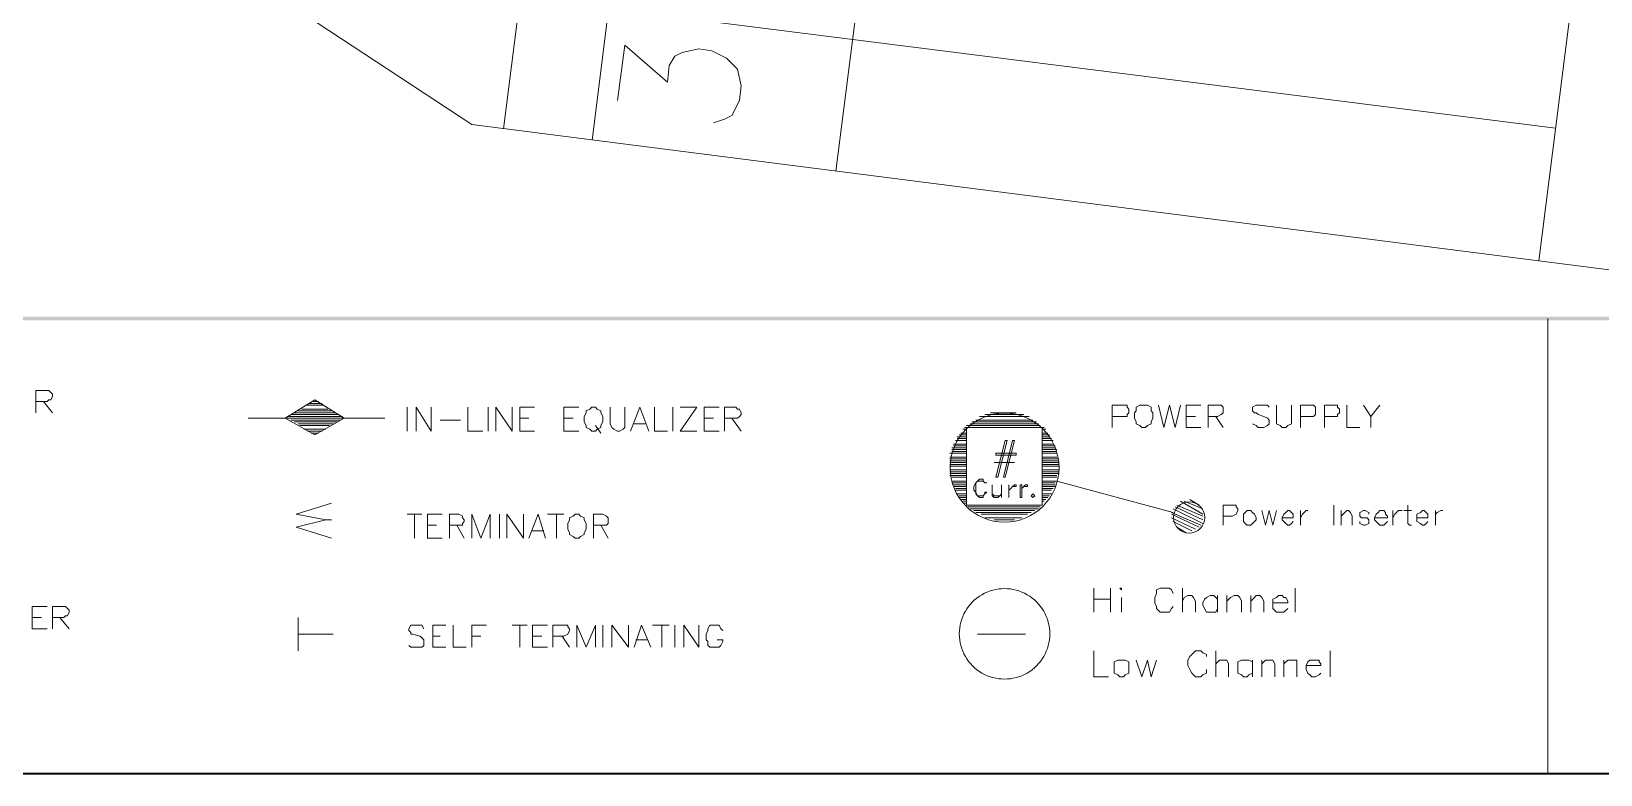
# Model space of a CAD drawing. Header units: millimetres. Extents: x 0.09 to 0.957, y 0.015 to 0.727.
# Drawn here: x 0.3169 to 0.4067, y 0.0151 to 0.0576 of the extents above; entities that cross this region are included whole.
import ezdxf

# ---------------------------------------------------------------- set-up
doc = ezdxf.new("R2010")
doc.units = ezdxf.units.MM
for name, color, linetype in [('PDF_0', 7, 'Continuous'), ('PDF_s48$Actives-PowerSupply', 1, 'Continuous'), ('PDF_s48$STRAND', 7, 'Continuous')]:
    doc.layers.add(name, color=color, linetype=linetype)
doc.layers.add('PDF_s48$LOTS', color=254, linetype='Continuous', true_color=0xdcdcdc)
doc.layers.add('PDF_s48$ROAD', color=8, linetype='Continuous', true_color=0x808080)

msp = doc.modelspace()

# ---------------------------------------------------------------- linework, layer by layer
at = {"layer": 'PDF_0', "lineweight": 0, "const_width": 0.000105595703125}
msp.add_lwpolyline([(0.9565052685546787, 0.7268272021484308), (0.9565052685546787, 0.0151121630859374), (0.0903037158203117, 0.0151121630859374), (0.0903037158203117, 0.7268272021484308)], close=True, dxfattribs=at)
at = {"layer": 'PDF_0', "lineweight": 9}
for points in [[(0.6410381054687441, 0.1588807128906235), (0.5803205761718697, 0.1354384667968738), (0.551704140624995, 0.1643716894531235), (0.53744872070312, 0.226039580078123), (0.4627925585937457, 0.2089330761718731), (0.4511770312499959, 0.1237173437499989), (0.4172808105468712, 0.0948897167968741), (0.4107338769531213, 0.0434646093749996), (0.3420966699218719, 0.0522290527343745), (0.3133746386718721, 0.0711306835937493), (0.1972193652343732, 0.0858084863281242), (0.1776841601562483, 0.0687019824218744), (0.0976426171874991, 0.0795783398437493), (0.105773486328124, 0.1425133789062487), (0.1343899218749988, 0.1732417285156234), (0.1443159179687486, 0.2468419335937477), (0.106195869140624, 0.2518049316406227), (0.1151715039062489, 0.3194917773437471), (0.1246751171874989, 0.3916136425781214)], [(0.4036589648437463, 0.0411415039062496), (0.4036589648437463, 0.0150593652343749)]]:
    msp.add_lwpolyline(points, dxfattribs=at)
at = {"layer": 'PDF_0', "color": 8, "lineweight": 0, "true_color": 0x808080}
for points in [[(0.3171760839843721, 0.0357561230468747), (0.3171760839843721, 0.0370232714843747), (0.3178096582031221, 0.0370232714843747), (0.3179152539062471, 0.0370232714843747), (0.318020849609372, 0.0369176757812497), (0.318126445312497, 0.0368120800781247), (0.318126445312497, 0.0367064843749997), (0.318020849609372, 0.0364952929687497), (0.3179152539062471, 0.0364952929687497), (0.3178096582031221, 0.0363896972656247), (0.3171760839843721, 0.0363896972656247)], [(0.3175984667968721, 0.0363896972656247), (0.318126445312497, 0.0357561230468747)], [(0.332381865234372, 0.0359673144531246), (0.3338602050781219, 0.0359673144531246)], [(0.3325930566406219, 0.0361785058593747), (0.3336490136718719, 0.0361785058593747)], [(0.3328042480468719, 0.0362841015624996), (0.3335434179687469, 0.0362841015624996)], [(0.3330154394531219, 0.0363896972656247), (0.3333322265624969, 0.0363896972656247)], [(0.3384008203124969, 0.0360729101562497), (0.3384008203124969, 0.0347001660156247)], [(0.3389287988281219, 0.0347001660156247), (0.3389287988281219, 0.0360729101562497), (0.3397735644531219, 0.0347001660156247), (0.3397735644531219, 0.0360729101562497)], [(0.3418854785156218, 0.0360729101562497), (0.3418854785156218, 0.0347001660156247), (0.3427302441406219, 0.0347001660156247)], [(0.3430470312499969, 0.0360729101562497), (0.3430470312499969, 0.0347001660156247)], [(0.3434694140624968, 0.0347001660156247), (0.3434694140624968, 0.0360729101562497), (0.3444197753906218, 0.0347001660156247), (0.3444197753906218, 0.0360729101562497)], [(0.3456869238281218, 0.0347001660156247), (0.3448421582031218, 0.0347001660156247), (0.3448421582031218, 0.0360729101562497), (0.3456869238281218, 0.0360729101562497)], [(0.3482212207031218, 0.0347001660156247), (0.3473764550781218, 0.0347001660156247), (0.3473764550781218, 0.0360729101562497), (0.3482212207031218, 0.0360729101562497)], [(0.3500163476562468, 0.0360729101562497), (0.3500163476562468, 0.0351225488281247), (0.3501219433593718, 0.0349113574218747), (0.3502275390624967, 0.0348057617187497), (0.3504387304687468, 0.0347001660156247), (0.3505443261718717, 0.0347001660156247), (0.3507555175781218, 0.0348057617187497), (0.3508611132812467, 0.0349113574218747), (0.3508611132812467, 0.0351225488281247), (0.3508611132812467, 0.0360729101562497)], [(0.3511779003906217, 0.0347001660156247), (0.3517058789062468, 0.0360729101562497), (0.3522338574218717, 0.0347001660156247)], [(0.3525506445312467, 0.0360729101562497), (0.3525506445312467, 0.0347001660156247), (0.3532898144531217, 0.0347001660156247)], [(0.3536066015624967, 0.0360729101562497), (0.3536066015624967, 0.0347001660156247)], [(0.3549793457031217, 0.0347001660156247), (0.3540289843749967, 0.0347001660156247), (0.3549793457031217, 0.0360729101562497), (0.3540289843749967, 0.0360729101562497)], [(0.3562464941406217, 0.0347001660156247), (0.3554017285156217, 0.0347001660156247), (0.3554017285156217, 0.0360729101562497), (0.3562464941406217, 0.0360729101562497)], [(0.3565632812499967, 0.0347001660156247), (0.3565632812499967, 0.0360729101562497), (0.3571968554687467, 0.0360729101562497), (0.3573024511718717, 0.0359673144531246), (0.3574080468749967, 0.0359673144531246), (0.3575136425781217, 0.0357561230468747), (0.3575136425781217, 0.0356505273437496), (0.3574080468749967, 0.0355449316406247), (0.3573024511718717, 0.0354393359374997), (0.3571968554687467, 0.0354393359374997), (0.3565632812499967, 0.0354393359374997)], [(0.3787383789062465, 0.0349113574218747), (0.3787383789062465, 0.0361785058593747), (0.3793719531249965, 0.0361785058593747), (0.3795831445312465, 0.0361785058593747), (0.3795831445312465, 0.0360729101562497), (0.3796887402343715, 0.0359673144531246), (0.3796887402343715, 0.0357561230468747), (0.3795831445312465, 0.0356505273437496), (0.3795831445312465, 0.0355449316406247), (0.3793719531249965, 0.0355449316406247), (0.3787383789062465, 0.0355449316406247)], [(0.3813782714843715, 0.0361785058593747), (0.3816950585937465, 0.0349113574218747), (0.3820118457031215, 0.0361785058593747), (0.3823286328124964, 0.0349113574218747), (0.3826454199218714, 0.0361785058593747)], [(0.3838069726562465, 0.0349113574218747), (0.3829622070312464, 0.0349113574218747), (0.3829622070312464, 0.0361785058593747), (0.3838069726562465, 0.0361785058593747)], [(0.3842293554687465, 0.0349113574218747), (0.3842293554687465, 0.0361785058593747), (0.3847573339843714, 0.0361785058593747), (0.3849685253906214, 0.0361785058593747), (0.3850741210937465, 0.0360729101562497), (0.3850741210937465, 0.0359673144531246), (0.3850741210937465, 0.0358617187499997), (0.3850741210937465, 0.0357561230468747), (0.3849685253906214, 0.0356505273437496), (0.3847573339843714, 0.0355449316406247), (0.3842293554687465, 0.0355449316406247)], [(0.3877140136718714, 0.0360729101562497), (0.3876084179687465, 0.0361785058593747), (0.3873972265624964, 0.0361785058593747), (0.3870804394531214, 0.0361785058593747), (0.3869748437499964, 0.0361785058593747), (0.3867636523437464, 0.0360729101562497), (0.3867636523437464, 0.0358617187499997), (0.3868692480468714, 0.0357561230468747), (0.3869748437499964, 0.0357561230468747), (0.3870804394531214, 0.0356505273437496), (0.3873972265624964, 0.0355449316406247), (0.3876084179687465, 0.0354393359374997), (0.3877140136718714, 0.0353337402343746), (0.3877140136718714, 0.0351225488281247), (0.3876084179687465, 0.0350169531249997), (0.3873972265624964, 0.0349113574218747), (0.3870804394531214, 0.0349113574218747), (0.3869748437499964, 0.0350169531249997), (0.3867636523437464, 0.0351225488281247)], [(0.3881363964843714, 0.0361785058593747), (0.3881363964843714, 0.0353337402343746), (0.3881363964843714, 0.0351225488281247), (0.3883475878906214, 0.0350169531249997), (0.3884531835937464, 0.0349113574218747), (0.3886643749999964, 0.0349113574218747), (0.3887699707031214, 0.0350169531249997), (0.3889811621093714, 0.0351225488281247), (0.3889811621093714, 0.0353337402343746), (0.3889811621093714, 0.0361785058593747)], [(0.3895091406249964, 0.0349113574218747), (0.3895091406249964, 0.0361785058593747), (0.3900371191406214, 0.0361785058593747), (0.3902483105468714, 0.0361785058593747), (0.3903539062499964, 0.0360729101562497), (0.3903539062499964, 0.0359673144531246), (0.3903539062499964, 0.0357561230468747), (0.3903539062499964, 0.0356505273437496), (0.3902483105468714, 0.0355449316406247), (0.3900371191406214, 0.0355449316406247), (0.3895091406249964, 0.0355449316406247)], [(0.3908818847656214, 0.0349113574218747), (0.3908818847656214, 0.0361785058593747), (0.3914098632812464, 0.0361785058593747), (0.3916210546874964, 0.0361785058593747), (0.3916210546874964, 0.0360729101562497), (0.3917266503906214, 0.0359673144531246), (0.3917266503906214, 0.0357561230468747), (0.3916210546874964, 0.0356505273437496), (0.3916210546874964, 0.0355449316406247), (0.3914098632812464, 0.0355449316406247), (0.3908818847656214, 0.0355449316406247)], [(0.3921490332031214, 0.0361785058593747), (0.3921490332031214, 0.0349113574218747), (0.3928882031249964, 0.0349113574218747)], [(0.3930993945312464, 0.0361785058593747), (0.3935217773437464, 0.0355449316406247), (0.3935217773437464, 0.0349113574218747)], [(0.3940497558593714, 0.0361785058593747), (0.3935217773437464, 0.0355449316406247)], [(0.329319589843747, 0.0354393359374997), (0.3371336718749969, 0.0354393359374997)], [(0.3315370996093719, 0.0355449316406247), (0.3347049707031219, 0.0355449316406247)], [(0.3315370996093719, 0.0354393359374997), (0.3347049707031219, 0.0354393359374997)], [(0.3317482910156219, 0.0356505273437496), (0.3344937792968719, 0.0356505273437496)], [(0.3317482910156219, 0.0353337402343746), (0.3345993749999969, 0.0353337402343746)], [(0.3319594824218719, 0.0357561230468747), (0.3342825878906219, 0.0357561230468747)], [(0.3319594824218719, 0.0352281445312497), (0.334388183593747, 0.0352281445312497)], [(0.3321706738281219, 0.0358617187499997), (0.334071396484372, 0.0358617187499997)], [(0.3321706738281219, 0.0351225488281247), (0.3341769921874969, 0.0351225488281247)], [(0.3322762695312469, 0.0350169531249997), (0.3339658007812469, 0.0350169531249997)], [(0.3403015429687469, 0.0353337402343746), (0.3414630957031218, 0.0353337402343746)], [(0.3448421582031218, 0.0354393359374997), (0.3453701367187469, 0.0354393359374997)], [(0.3473764550781218, 0.0354393359374997), (0.3479044335937468, 0.0354393359374997)], [(0.3491715820312468, 0.0350169531249997), (0.3494883691406217, 0.0345945703124997)], [(0.3513890917968718, 0.0351225488281247), (0.3520226660156218, 0.0351225488281247)], [(0.3554017285156217, 0.0354393359374997), (0.3559297070312467, 0.0354393359374997)], [(0.3569856640624967, 0.0354393359374997), (0.3575136425781217, 0.0347001660156247)], [(0.3703963183593716, 0.0350169531249997), (0.3746201464843715, 0.0350169531249997)], [(0.3706075097656216, 0.0351225488281247), (0.3745145507812466, 0.0351225488281247)], [(0.3707131054687466, 0.0352281445312497), (0.3744089550781215, 0.0352281445312497)], [(0.3709242968749966, 0.0353337402343746), (0.3741977636718716, 0.0353337402343746)], [(0.3711354882812466, 0.0355449316406247), (0.3739865722656215, 0.0355449316406247)], [(0.3714522753906216, 0.0356505273437496), (0.3736697851562465, 0.0356505273437496)], [(0.3717690624999966, 0.0357561230468747), (0.3732474023437465, 0.0357561230468747)], [(0.3829622070312464, 0.0355449316406247), (0.3834901855468715, 0.0355449316406247)], [(0.3846517382812464, 0.0355449316406247), (0.3850741210937465, 0.0349113574218747)], [(0.3324874609374969, 0.0348057617187497), (0.3337546093749969, 0.0348057617187497)], [(0.332698652343747, 0.0347001660156247), (0.3335434179687469, 0.0347001660156247)], [(0.3329098437499969, 0.0345945703124997), (0.3333322265624969, 0.0345945703124997)], [(0.3697627441406216, 0.0341721874999997), (0.3703963183593716, 0.0341721874999997)], [(0.3698683398437466, 0.0343833789062497), (0.3703963183593716, 0.0343833789062497)], [(0.3698683398437466, 0.0342777832031247), (0.3703963183593716, 0.0342777832031247)], [(0.3699739355468716, 0.0344889746093747), (0.3703963183593716, 0.0344889746093747)], [(0.3700795312499966, 0.0345945703124997), (0.3703963183593716, 0.0345945703124997)], [(0.3701851269531216, 0.0348057617187497), (0.3703963183593716, 0.0348057617187497)], [(0.3702907226562466, 0.0349113574218747), (0.3703963183593716, 0.0349113574218747)], [(0.3747257421874965, 0.0349113574218747), (0.3748313378906216, 0.0349113574218747)], [(0.3747257421874965, 0.0348057617187497), (0.3749369335937465, 0.0348057617187497)], [(0.3747257421874965, 0.0345945703124997), (0.3750425292968715, 0.0345945703124997)], [(0.3747257421874965, 0.0344889746093747), (0.3751481249999966, 0.0344889746093747)], [(0.3747257421874965, 0.0343833789062497), (0.3751481249999966, 0.0343833789062497)], [(0.3747257421874965, 0.0342777832031247), (0.3752537207031215, 0.0342777832031247)], [(0.3747257421874965, 0.0341721874999997), (0.3753593164062465, 0.0341721874999997)], [(0.3694459570312466, 0.0334330175781247), (0.3703963183593716, 0.0334330175781247)], [(0.3694459570312466, 0.0332218261718748), (0.3703963183593716, 0.0332218261718748)], [(0.3695515527343716, 0.0337498046874997), (0.3703963183593716, 0.0337498046874997)], [(0.3695515527343716, 0.0336442089843747), (0.3703963183593716, 0.0336442089843747)], [(0.3695515527343716, 0.0335386132812498), (0.3703963183593716, 0.0335386132812498)], [(0.3696571484374966, 0.0339609960937497), (0.3703963183593716, 0.0339609960937497)], [(0.3696571484374966, 0.0338554003906247), (0.3703963183593716, 0.0338554003906247)], [(0.3747257421874965, 0.0339609960937497), (0.3753593164062465, 0.0339609960937497)], [(0.3747257421874965, 0.0338554003906247), (0.3754649121093716, 0.0338554003906247)], [(0.3747257421874965, 0.0337498046874997), (0.3754649121093716, 0.0337498046874997)], [(0.3747257421874965, 0.0336442089843747), (0.3755705078124966, 0.0336442089843747)], [(0.3747257421874965, 0.0335386132812498), (0.3755705078124966, 0.0335386132812498)], [(0.3747257421874965, 0.0334330175781247), (0.3755705078124966, 0.0334330175781247)], [(0.3747257421874965, 0.0332218261718748), (0.3755705078124966, 0.0332218261718748)], [(0.3694459570312466, 0.0331162304687497), (0.3703963183593716, 0.0331162304687497)], [(0.3694459570312466, 0.0330106347656247), (0.3703963183593716, 0.0330106347656247)], [(0.3694459570312466, 0.0329050390624998), (0.3703963183593716, 0.0329050390624998)], [(0.3694459570312466, 0.0327994433593747), (0.3703963183593716, 0.0327994433593747)], [(0.3694459570312466, 0.0326938476562497), (0.3703963183593716, 0.0326938476562497)], [(0.3694459570312466, 0.0324826562499997), (0.3703963183593716, 0.0324826562499997)], [(0.3694459570312466, 0.0323770605468747), (0.3703963183593716, 0.0323770605468747)], [(0.3719802539062465, 0.0329050390624998), (0.3731418066406216, 0.0329050390624998), (0.3719802539062465, 0.0329050390624998)], [(0.3747257421874965, 0.0331162304687497), (0.3756761035156215, 0.0331162304687497)], [(0.3747257421874965, 0.0330106347656247), (0.3756761035156215, 0.0330106347656247)], [(0.3747257421874965, 0.0329050390624998), (0.3756761035156215, 0.0329050390624998)], [(0.3747257421874965, 0.0327994433593747), (0.3756761035156215, 0.0327994433593747)], [(0.3747257421874965, 0.0326938476562497), (0.3756761035156215, 0.0326938476562497)], [(0.3747257421874965, 0.0324826562499997), (0.3756761035156215, 0.0324826562499997)], [(0.3747257421874965, 0.0323770605468747), (0.3756761035156215, 0.0323770605468747)], [(0.3694459570312466, 0.0322714648437497), (0.3703963183593716, 0.0322714648437497)], [(0.3694459570312466, 0.0321658691406247), (0.3703963183593716, 0.0321658691406247)], [(0.3695515527343716, 0.0320602734374997), (0.3703963183593716, 0.0320602734374997)], [(0.3695515527343716, 0.0318490820312497), (0.3703963183593716, 0.0318490820312497)], [(0.3695515527343716, 0.0317434863281247), (0.3703963183593716, 0.0317434863281247)], [(0.3696571484374966, 0.0316378906249997), (0.3703963183593716, 0.0316378906249997)], [(0.3696571484374966, 0.0315322949218747), (0.3703963183593716, 0.0315322949218747)], [(0.3697627441406216, 0.0314266992187498), (0.3703963183593716, 0.0314266992187498)], [(0.3747257421874965, 0.0322714648437497), (0.3756761035156215, 0.0322714648437497)], [(0.3747257421874965, 0.0321658691406247), (0.3755705078124966, 0.0321658691406247)], [(0.3747257421874965, 0.0320602734374997), (0.3755705078124966, 0.0320602734374997)], [(0.3747257421874965, 0.0318490820312497), (0.3755705078124966, 0.0318490820312497), (0.3822230371093715, 0.0300539550781247)], [(0.3747257421874965, 0.0317434863281247), (0.3754649121093716, 0.0317434863281247)], [(0.3747257421874965, 0.0316378906249997), (0.3754649121093716, 0.0316378906249997)], [(0.3747257421874965, 0.0315322949218747), (0.3754649121093716, 0.0315322949218747)], [(0.3747257421874965, 0.0314266992187498), (0.3753593164062465, 0.0314266992187498)], [(0.3337546093749969, 0.0296315722656248), (0.332065078124997, 0.0299483593749997), (0.334071396484372, 0.0305819335937497)], [(0.3697627441406216, 0.0313211035156247), (0.3703963183593716, 0.0313211035156247)], [(0.3698683398437466, 0.0311099121093748), (0.3703963183593716, 0.0311099121093748)], [(0.3699739355468716, 0.0310043164062497), (0.3703963183593716, 0.0310043164062497)], [(0.3699739355468716, 0.0308987207031247), (0.3703963183593716, 0.0308987207031247)], [(0.3700795312499966, 0.0307931249999998), (0.3703963183593716, 0.0307931249999998)], [(0.3701851269531216, 0.0306875292968747), (0.3703963183593716, 0.0306875292968747)], [(0.3702907226562466, 0.0305819335937497), (0.3703963183593716, 0.0305819335937497)], [(0.3741977636718716, 0.0310043164062497), (0.3741977636718716, 0.0310043164062497)], [(0.3747257421874965, 0.0313211035156247), (0.3752537207031215, 0.0313211035156247)], [(0.3747257421874965, 0.0311099121093748), (0.3752537207031215, 0.0311099121093748)], [(0.3747257421874965, 0.0310043164062497), (0.3751481249999966, 0.0310043164062497)], [(0.3747257421874965, 0.0308987207031247), (0.3750425292968715, 0.0308987207031247)], [(0.3747257421874965, 0.0307931249999998), (0.3749369335937465, 0.0307931249999998)], [(0.3747257421874965, 0.0306875292968747), (0.3748313378906216, 0.0306875292968747)], [(0.3747257421874965, 0.0305819335937497), (0.3747257421874965, 0.0305819335937497)], [(0.3839125683593715, 0.0299483593749997), (0.3826454199218714, 0.0306875292968747)], [(0.3839125683593715, 0.0302651464843747), (0.3828566113281215, 0.0306875292968747)], [(0.3837013769531214, 0.0304763378906248), (0.3831733984374965, 0.0307931249999998)], [(0.334071396484372, 0.0285756152343747), (0.332065078124997, 0.0292091894531248), (0.3337546093749969, 0.0296315722656248), (0.334071396484372, 0.0296315722656248)], [(0.3384008203124969, 0.0299483593749997), (0.3392455859374968, 0.0299483593749997)], [(0.3388232031249969, 0.0299483593749997), (0.3388232031249969, 0.0285756152343747)], [(0.3404071386718719, 0.0285756152343747), (0.3395623730468719, 0.0285756152343747), (0.3395623730468719, 0.0299483593749997), (0.3404071386718719, 0.0299483593749997)], [(0.3408295214843719, 0.0285756152343747), (0.3408295214843719, 0.0299483593749997), (0.3413574999999969, 0.0299483593749997), (0.3415686914062468, 0.0298427636718748), (0.3415686914062468, 0.0297371679687497), (0.3416742871093719, 0.0296315722656248), (0.3416742871093719, 0.0295259765624998), (0.3415686914062468, 0.0294203808593747), (0.3415686914062468, 0.0293147851562498), (0.3413574999999969, 0.0293147851562498), (0.3408295214843719, 0.0293147851562498)], [(0.3420966699218719, 0.0285756152343747), (0.3420966699218719, 0.0299483593749997), (0.3426246484374968, 0.0285756152343747), (0.3431526269531218, 0.0299483593749997), (0.3431526269531218, 0.0285756152343747)], [(0.3436806054687469, 0.0299483593749997), (0.3436806054687469, 0.0285756152343747)], [(0.3441029882812469, 0.0285756152343747), (0.3441029882812469, 0.0299483593749997), (0.3450533496093718, 0.0285756152343747), (0.3450533496093718, 0.0299483593749997)], [(0.3453701367187469, 0.0285756152343747), (0.3458981152343718, 0.0299483593749997), (0.3463204980468718, 0.0285756152343747)], [(0.3464260937499968, 0.0299483593749997), (0.3473764550781218, 0.0299483593749997)], [(0.3469540722656218, 0.0299483593749997), (0.3469540722656218, 0.0285756152343747)], [(0.3490659863281218, 0.0285756152343747), (0.3490659863281218, 0.0299483593749997), (0.3495939648437468, 0.0299483593749997), (0.3498051562499968, 0.0298427636718748), (0.3499107519531218, 0.0297371679687497), (0.3499107519531218, 0.0296315722656248), (0.3499107519531218, 0.0295259765624998), (0.3499107519531218, 0.0294203808593747), (0.3498051562499968, 0.0293147851562498), (0.3495939648437468, 0.0293147851562498), (0.3490659863281218, 0.0293147851562498)], [(0.3705019140624966, 0.0303707421874997), (0.3746201464843715, 0.0303707421874997)], [(0.3706075097656216, 0.0302651464843747), (0.3745145507812466, 0.0302651464843747)], [(0.3708187011718716, 0.0301595507812498), (0.3743033593749965, 0.0301595507812498)], [(0.3709242968749966, 0.0300539550781247), (0.3740921679687466, 0.0300539550781247)], [(0.3712410839843716, 0.0299483593749997), (0.3738809765624966, 0.0299483593749997)], [(0.3714522753906216, 0.0297371679687497), (0.3735641894531216, 0.0297371679687497)], [(0.3719802539062465, 0.0296315722656248), (0.3731418066406216, 0.0296315722656248)], [(0.3838069726562465, 0.0293147851562498), (0.3821174414062465, 0.0300539550781247)], [(0.3837013769531214, 0.0292091894531248), (0.3821174414062465, 0.0299483593749997)], [(0.3834901855468715, 0.0291035937499997), (0.3821174414062465, 0.0297371679687497)], [(0.3839125683593715, 0.0294203808593747), (0.3822230371093715, 0.0302651464843747)], [(0.3839125683593715, 0.0296315722656248), (0.3823286328124964, 0.0303707421874997)], [(0.3839125683593715, 0.0298427636718748), (0.3824342285156215, 0.0304763378906248)], [(0.3850741210937465, 0.0293147851562498), (0.3850741210937465, 0.0304763378906248), (0.3856020996093715, 0.0304763378906248), (0.3858132910156215, 0.0304763378906248), (0.3858132910156215, 0.0303707421874997), (0.3859188867187464, 0.0302651464843747), (0.3859188867187464, 0.0301595507812498), (0.3858132910156215, 0.0299483593749997), (0.3856020996093715, 0.0298427636718748), (0.3850741210937465, 0.0298427636718748)], [(0.3872916308593715, 0.0301595507812498), (0.3875028222656214, 0.0293147851562498), (0.3877140136718714, 0.0301595507812498), (0.3879252050781214, 0.0293147851562498), (0.3881363964843714, 0.0301595507812498)], [(0.3884531835937464, 0.0297371679687497), (0.3890867578124964, 0.0297371679687497), (0.3890867578124964, 0.0298427636718748), (0.3890867578124964, 0.0299483593749997), (0.3889811621093714, 0.0300539550781247), (0.3888755664062464, 0.0301595507812498), (0.3887699707031214, 0.0301595507812498), (0.3886643749999964, 0.0300539550781247), (0.3885587792968714, 0.0299483593749997), (0.3884531835937464, 0.0297371679687497), (0.3884531835937464, 0.0296315722656248), (0.3885587792968714, 0.0295259765624998), (0.3886643749999964, 0.0294203808593747), (0.3887699707031214, 0.0293147851562498), (0.3888755664062464, 0.0293147851562498), (0.3889811621093714, 0.0294203808593747), (0.3890867578124964, 0.0295259765624998)], [(0.3895091406249964, 0.0301595507812498), (0.3895091406249964, 0.0293147851562498)], [(0.3895091406249964, 0.0297371679687497), (0.3896147363281214, 0.0299483593749997), (0.3897203320312464, 0.0300539550781247), (0.3898259277343714, 0.0301595507812498), (0.3899315234374964, 0.0301595507812498)], [(0.3914098632812464, 0.0304763378906248), (0.3914098632812464, 0.0293147851562498)], [(0.3918322460937464, 0.0301595507812498), (0.3918322460937464, 0.0293147851562498)], [(0.3918322460937464, 0.0298427636718748), (0.3920434374999964, 0.0300539550781247), (0.3921490332031214, 0.0301595507812498), (0.3922546289062464, 0.0301595507812498), (0.3923602246093714, 0.0300539550781247), (0.3924658203124964, 0.0298427636718748), (0.3924658203124964, 0.0293147851562498)], [(0.3934161816406214, 0.0299483593749997), (0.3934161816406214, 0.0300539550781247), (0.3932049902343714, 0.0301595507812498), (0.3930993945312464, 0.0301595507812498), (0.3928882031249964, 0.0300539550781247), (0.3928882031249964, 0.0299483593749997), (0.3928882031249964, 0.0298427636718748), (0.3929937988281214, 0.0297371679687497), (0.3933105859374964, 0.0297371679687497), (0.3934161816406214, 0.0296315722656248), (0.3934161816406214, 0.0295259765624998), (0.3934161816406214, 0.0294203808593747), (0.3932049902343714, 0.0293147851562498), (0.3930993945312464, 0.0293147851562498), (0.3928882031249964, 0.0294203808593747), (0.3928882031249964, 0.0295259765624998)], [(0.3937329687499964, 0.0297371679687497), (0.3944721386718713, 0.0297371679687497), (0.3944721386718713, 0.0298427636718748), (0.3943665429687463, 0.0299483593749997), (0.3943665429687463, 0.0300539550781247), (0.3942609472656214, 0.0301595507812498), (0.3940497558593714, 0.0301595507812498), (0.3939441601562464, 0.0300539550781247), (0.3938385644531214, 0.0299483593749997), (0.3937329687499964, 0.0297371679687497), (0.3937329687499964, 0.0296315722656248), (0.3938385644531214, 0.0295259765624998), (0.3939441601562464, 0.0294203808593747), (0.3940497558593714, 0.0293147851562498), (0.3942609472656214, 0.0293147851562498), (0.3943665429687463, 0.0294203808593747), (0.3944721386718713, 0.0295259765624998)], [(0.3947889257812464, 0.0301595507812498), (0.3947889257812464, 0.0293147851562498)], [(0.3947889257812464, 0.0297371679687497), (0.3948945214843714, 0.0299483593749997), (0.3950001171874964, 0.0300539550781247), (0.3951057128906213, 0.0301595507812498), (0.3953169042968714, 0.0301595507812498)], [(0.3954224999999964, 0.0301595507812498), (0.3958448828124963, 0.0301595507812498)], [(0.3956336914062464, 0.0304763378906248), (0.3956336914062464, 0.0295259765624998), (0.3956336914062464, 0.0294203808593747), (0.3957392871093713, 0.0293147851562498), (0.3958448828124963, 0.0293147851562498)], [(0.3961616699218713, 0.0297371679687497), (0.3967952441406213, 0.0297371679687497), (0.3967952441406213, 0.0298427636718748), (0.3967952441406213, 0.0299483593749997), (0.3966896484374963, 0.0300539550781247), (0.3965840527343713, 0.0301595507812498), (0.3964784570312463, 0.0301595507812498), (0.3963728613281213, 0.0300539550781247), (0.3961616699218713, 0.0299483593749997), (0.3961616699218713, 0.0297371679687497), (0.3961616699218713, 0.0296315722656248), (0.3961616699218713, 0.0295259765624998), (0.3963728613281213, 0.0294203808593747), (0.3964784570312463, 0.0293147851562498), (0.3965840527343713, 0.0293147851562498), (0.3966896484374963, 0.0294203808593747), (0.3967952441406213, 0.0295259765624998)], [(0.3972176269531214, 0.0301595507812498), (0.3972176269531214, 0.0293147851562498)], [(0.3972176269531214, 0.0297371679687497), (0.3972176269531214, 0.0299483593749997), (0.3973232226562464, 0.0300539550781247), (0.3975344140624963, 0.0301595507812498), (0.3976400097656214, 0.0301595507812498)], [(0.3395623730468719, 0.0293147851562498), (0.3400903515624969, 0.0293147851562498)], [(0.3412519042968718, 0.0293147851562498), (0.3416742871093719, 0.0285756152343747)], [(0.3455813281249968, 0.0289979980468748), (0.3462149023437468, 0.0289979980468748)], [(0.3494883691406217, 0.0293147851562498), (0.3499107519531218, 0.0285756152343747)], [(0.3832789941406215, 0.0289979980468748), (0.3822230371093715, 0.0295259765624998)], [(0.3829622070312464, 0.0288924023437497), (0.3824342285156215, 0.0292091894531248)], [(0.3776824218749965, 0.0257245312499998), (0.3776824218749965, 0.0243517871093748)], [(0.3786327832031215, 0.0257245312499998), (0.3786327832031215, 0.0243517871093748)], [(0.3792663574218715, 0.0251965527343748), (0.3792663574218715, 0.0243517871093748)], [(0.3822230371093715, 0.0254077441406248), (0.3821174414062465, 0.0256189355468748), (0.3820118457031215, 0.0257245312499998), (0.3819062499999965, 0.0257245312499998), (0.3815894628906215, 0.0257245312499998), (0.3814838671874965, 0.0257245312499998), (0.3812726757812465, 0.0256189355468748), (0.3812726757812465, 0.0254077441406248), (0.3811670800781215, 0.0251965527343748), (0.3811670800781215, 0.0248797656249997), (0.3812726757812465, 0.0246685742187498), (0.3812726757812465, 0.0245629785156247), (0.3814838671874965, 0.0243517871093748), (0.3815894628906215, 0.0243517871093748), (0.3819062499999965, 0.0243517871093748), (0.3820118457031215, 0.0243517871093748), (0.3821174414062465, 0.0245629785156247), (0.3822230371093715, 0.0246685742187498)], [(0.3827510156249965, 0.0257245312499998), (0.3827510156249965, 0.0243517871093748)], [(0.3827510156249965, 0.0249853613281248), (0.3828566113281215, 0.0251965527343748), (0.3830678027343715, 0.0253021484374998), (0.3832789941406215, 0.0253021484374998), (0.3833845898437465, 0.0251965527343748), (0.3834901855468715, 0.0249853613281248), (0.3834901855468715, 0.0243517871093748)], [(0.3847573339843714, 0.0250909570312498), (0.3846517382812464, 0.0251965527343748), (0.3845461425781215, 0.0253021484374998), (0.3843349511718714, 0.0253021484374998), (0.3841237597656215, 0.0251965527343748), (0.3840181640624964, 0.0250909570312498), (0.3839125683593715, 0.0248797656249997), (0.3839125683593715, 0.0247741699218748), (0.3840181640624964, 0.0245629785156247), (0.3841237597656215, 0.0243517871093748), (0.3843349511718714, 0.0243517871093748), (0.3845461425781215, 0.0243517871093748), (0.3846517382812464, 0.0243517871093748), (0.3847573339843714, 0.0245629785156247)], [(0.3847573339843714, 0.0253021484374998), (0.3847573339843714, 0.0243517871093748)], [(0.3852853124999965, 0.0253021484374998), (0.3852853124999965, 0.0243517871093748)], [(0.3852853124999965, 0.0249853613281248), (0.3854965039062464, 0.0251965527343748), (0.3857076953124964, 0.0253021484374998), (0.3859188867187464, 0.0253021484374998), (0.3860244824218714, 0.0251965527343748), (0.3861300781249964, 0.0249853613281248), (0.3861300781249964, 0.0243517871093748)], [(0.3866580566406214, 0.0253021484374998), (0.3866580566406214, 0.0243517871093748)], [(0.3866580566406214, 0.0249853613281248), (0.3868692480468714, 0.0251965527343748), (0.3869748437499964, 0.0253021484374998), (0.3871860351562464, 0.0253021484374998), (0.3872916308593715, 0.0251965527343748), (0.3873972265624964, 0.0249853613281248), (0.3873972265624964, 0.0243517871093748)], [(0.3879252050781214, 0.0248797656249997), (0.3887699707031214, 0.0248797656249997), (0.3887699707031214, 0.0249853613281248), (0.3886643749999964, 0.0251965527343748), (0.3885587792968714, 0.0251965527343748), (0.3884531835937464, 0.0253021484374998), (0.3882419921874964, 0.0253021484374998), (0.3881363964843714, 0.0251965527343748), (0.3879252050781214, 0.0250909570312498), (0.3879252050781214, 0.0248797656249997), (0.3879252050781214, 0.0247741699218748), (0.3879252050781214, 0.0245629785156247), (0.3881363964843714, 0.0243517871093748), (0.3882419921874964, 0.0243517871093748), (0.3884531835937464, 0.0243517871093748), (0.3885587792968714, 0.0243517871093748), (0.3887699707031214, 0.0245629785156247)], [(0.3891923535156214, 0.0257245312499998), (0.3891923535156214, 0.0243517871093748)], [(0.3178096582031221, 0.0234014257812498), (0.3169648925781221, 0.0234014257812498), (0.3169648925781221, 0.0246685742187498), (0.3178096582031221, 0.0246685742187498)], [(0.318126445312497, 0.0234014257812498), (0.318126445312497, 0.0246685742187498), (0.318760019531247, 0.0246685742187498), (0.3188656152343721, 0.0246685742187498), (0.3189712109374971, 0.0245629785156247), (0.319076806640622, 0.0244573828124998), (0.319076806640622, 0.0243517871093748), (0.3189712109374971, 0.0241405957031248), (0.3188656152343721, 0.0241405957031248), (0.318760019531247, 0.0240349999999998), (0.318126445312497, 0.0240349999999998)], [(0.3776824218749965, 0.0250909570312498), (0.3786327832031215, 0.0250909570312498)], [(0.3169648925781221, 0.0240349999999998), (0.3174928710937471, 0.0240349999999998)], [(0.3185488281249971, 0.0240349999999998), (0.319076806640622, 0.0234014257812498)], [(0.3321706738281219, 0.0240349999999998), (0.3321706738281219, 0.0221342773437499)], [(0.3393511816406219, 0.0234014257812498), (0.3392455859374968, 0.0236126171874998), (0.3390343945312469, 0.0236126171874998), (0.3388232031249969, 0.0236126171874998), (0.3386120117187469, 0.0236126171874998), (0.3385064160156219, 0.0234014257812498), (0.3385064160156219, 0.0232958300781248), (0.3386120117187469, 0.0231902343749998), (0.3386120117187469, 0.0230846386718748), (0.3387176074218719, 0.0230846386718748), (0.3391399902343719, 0.0229790429687498), (0.3392455859374968, 0.0228734472656248), (0.3393511816406219, 0.0227678515624998), (0.3393511816406219, 0.0226622558593748), (0.3393511816406219, 0.0224510644531248), (0.3392455859374968, 0.0223454687499998), (0.3390343945312469, 0.0223454687499998), (0.3388232031249969, 0.0223454687499998), (0.3386120117187469, 0.0223454687499998), (0.3385064160156219, 0.0224510644531248)], [(0.3406183300781219, 0.0223454687499998), (0.3398791601562468, 0.0223454687499998), (0.3398791601562468, 0.0236126171874998), (0.3406183300781219, 0.0236126171874998)], [(0.3410407128906219, 0.0236126171874998), (0.3410407128906219, 0.0223454687499998), (0.3417798828124968, 0.0223454687499998)], [(0.3420966699218719, 0.0223454687499998), (0.3420966699218719, 0.0236126171874998), (0.3429414355468718, 0.0236126171874998)], [(0.3444197753906218, 0.0236126171874998), (0.3452645410156218, 0.0236126171874998)], [(0.3448421582031218, 0.0236126171874998), (0.3448421582031218, 0.0223454687499998)], [(0.3464260937499968, 0.0223454687499998), (0.3455813281249968, 0.0223454687499998), (0.3455813281249968, 0.0236126171874998), (0.3464260937499968, 0.0236126171874998)], [(0.3467428808593718, 0.0223454687499998), (0.3467428808593718, 0.0236126171874998), (0.3473764550781218, 0.0236126171874998), (0.3475876464843718, 0.0236126171874998), (0.3475876464843718, 0.0235070214843748), (0.3476932421874968, 0.0234014257812498), (0.3476932421874968, 0.0232958300781248), (0.3475876464843718, 0.0230846386718748), (0.3473764550781218, 0.0229790429687498), (0.3467428808593718, 0.0229790429687498)], [(0.3481156249999968, 0.0223454687499998), (0.3481156249999968, 0.0236126171874998), (0.3486436035156218, 0.0223454687499998), (0.3491715820312468, 0.0236126171874998), (0.3491715820312468, 0.0223454687499998)], [(0.3495939648437468, 0.0236126171874998), (0.3495939648437468, 0.0223454687499998)], [(0.3501219433593718, 0.0223454687499998), (0.3501219433593718, 0.0236126171874998), (0.3510723046874968, 0.0223454687499998), (0.3510723046874968, 0.0236126171874998)], [(0.3513890917968718, 0.0223454687499998), (0.3518114746093718, 0.0236126171874998), (0.3523394531249968, 0.0223454687499998)], [(0.3524450488281218, 0.0236126171874998), (0.3533954101562467, 0.0236126171874998)], [(0.3529730273437468, 0.0236126171874998), (0.3529730273437468, 0.0223454687499998)], [(0.3537121972656218, 0.0236126171874998), (0.3537121972656218, 0.0223454687499998)], [(0.3542401757812467, 0.0223454687499998), (0.3542401757812467, 0.0236126171874998), (0.3550849414062467, 0.0223454687499998), (0.3550849414062467, 0.0236126171874998)], [(0.3564576855468717, 0.0232958300781248), (0.3563520898437467, 0.0234014257812498), (0.3562464941406217, 0.0236126171874998), (0.3561408984374967, 0.0236126171874998), (0.3559297070312467, 0.0236126171874998), (0.3557185156249967, 0.0236126171874998), (0.3556129199218717, 0.0234014257812498), (0.3556129199218717, 0.0232958300781248), (0.3555073242187467, 0.0230846386718748), (0.3555073242187467, 0.0227678515624998), (0.3556129199218717, 0.0226622558593748), (0.3556129199218717, 0.0224510644531248), (0.3557185156249967, 0.0223454687499998), (0.3559297070312467, 0.0223454687499998), (0.3561408984374967, 0.0223454687499998), (0.3562464941406217, 0.0223454687499998), (0.3563520898437467, 0.0224510644531248), (0.3564576855468717, 0.0226622558593748), (0.3564576855468717, 0.0227678515624998), (0.3561408984374967, 0.0227678515624998)], [(0.3321706738281219, 0.0230846386718748), (0.3341769921874969, 0.0230846386718748)], [(0.3398791601562468, 0.0229790429687498), (0.3403015429687469, 0.0229790429687498)], [(0.3420966699218719, 0.0229790429687498), (0.3426246484374968, 0.0229790429687498)], [(0.3455813281249968, 0.0229790429687498), (0.3461093066406218, 0.0229790429687498)], [(0.3472708593749968, 0.0229790429687498), (0.3476932421874968, 0.0223454687499998)], [(0.3514946874999967, 0.0227678515624998), (0.3521282617187468, 0.0227678515624998)], [(0.3737753808593716, 0.0230846386718748), (0.3710298925781216, 0.0230846386718748)], [(0.3776824218749965, 0.0221342773437499), (0.3776824218749965, 0.0206559374999998), (0.3785271874999965, 0.0206559374999998)], [(0.3801111230468715, 0.0216062988281248), (0.3804279101562465, 0.0206559374999998), (0.3807446972656215, 0.0216062988281248), (0.3809558886718714, 0.0206559374999998), (0.3812726757812465, 0.0216062988281248)], [(0.3841237597656215, 0.0218174902343749), (0.3841237597656215, 0.0219230859374998), (0.3839125683593715, 0.0220286816406248), (0.3838069726562465, 0.0221342773437499), (0.3834901855468715, 0.0221342773437499), (0.3833845898437465, 0.0220286816406248), (0.3832789941406215, 0.0219230859374998), (0.3831733984374965, 0.0218174902343749), (0.3830678027343715, 0.0216062988281248), (0.3830678027343715, 0.0212895117187498), (0.3831733984374965, 0.0210783203124998), (0.3832789941406215, 0.0208671289062498), (0.3833845898437465, 0.0207615332031248), (0.3834901855468715, 0.0206559374999998), (0.3838069726562465, 0.0206559374999998), (0.3839125683593715, 0.0207615332031248), (0.3841237597656215, 0.0208671289062498), (0.3841237597656215, 0.0210783203124998)], [(0.3846517382812464, 0.0221342773437499), (0.3846517382812464, 0.0206559374999998)], [(0.3846517382812464, 0.0213951074218748), (0.3848629296874964, 0.0216062988281248), (0.3849685253906214, 0.0216062988281248), (0.3851797167968715, 0.0216062988281248), (0.3852853124999965, 0.0216062988281248), (0.3853909082031215, 0.0213951074218748), (0.3853909082031215, 0.0206559374999998)], [(0.3867636523437464, 0.0215007031249999), (0.3865524609374964, 0.0216062988281248), (0.3864468652343715, 0.0216062988281248), (0.3862356738281214, 0.0216062988281248), (0.3861300781249964, 0.0216062988281248), (0.3859188867187464, 0.0215007031249999), (0.3859188867187464, 0.0212895117187498), (0.3859188867187464, 0.0210783203124998), (0.3859188867187464, 0.0208671289062498), (0.3861300781249964, 0.0207615332031248), (0.3862356738281214, 0.0206559374999998), (0.3864468652343715, 0.0206559374999998), (0.3865524609374964, 0.0207615332031248), (0.3867636523437464, 0.0208671289062498)], [(0.3867636523437464, 0.0216062988281248), (0.3867636523437464, 0.0206559374999998)], [(0.3872916308593715, 0.0216062988281248), (0.3872916308593715, 0.0206559374999998)], [(0.3872916308593715, 0.0213951074218748), (0.3875028222656214, 0.0216062988281248), (0.3876084179687465, 0.0216062988281248), (0.3878196093749964, 0.0216062988281248), (0.3879252050781214, 0.0216062988281248), (0.3880308007812464, 0.0213951074218748), (0.3880308007812464, 0.0206559374999998)], [(0.3885587792968714, 0.0216062988281248), (0.3885587792968714, 0.0206559374999998)], [(0.3885587792968714, 0.0213951074218748), (0.3887699707031214, 0.0216062988281248), (0.3889811621093714, 0.0216062988281248), (0.3891923535156214, 0.0216062988281248), (0.3892979492187464, 0.0216062988281248), (0.3892979492187464, 0.0213951074218748), (0.3892979492187464, 0.0206559374999998)], [(0.3898259277343714, 0.0212895117187498), (0.3906706933593714, 0.0212895117187498), (0.3906706933593714, 0.0213951074218748), (0.3905650976562464, 0.0215007031249999), (0.3905650976562464, 0.0216062988281248), (0.3903539062499964, 0.0216062988281248), (0.3901427148437464, 0.0216062988281248), (0.3900371191406214, 0.0216062988281248), (0.3899315234374964, 0.0215007031249999), (0.3898259277343714, 0.0212895117187498), (0.3898259277343714, 0.0210783203124998), (0.3899315234374964, 0.0208671289062498), (0.3900371191406214, 0.0207615332031248), (0.3901427148437464, 0.0206559374999998), (0.3903539062499964, 0.0206559374999998), (0.3905650976562464, 0.0207615332031248), (0.3906706933593714, 0.0208671289062498)], [(0.3911986718749964, 0.0221342773437499), (0.3911986718749964, 0.0206559374999998)]]:
    msp.add_lwpolyline(points, dxfattribs=at)
for points in [[(0.3331210351562469, 0.0344889746093747), (0.3348105664062469, 0.0354393359374997), (0.3331210351562469, 0.0364952929687497), (0.3314315039062469, 0.0354393359374997)], [(0.3489603906249968, 0.0360729101562497), (0.3488547949218717, 0.0359673144531246), (0.3486436035156218, 0.0358617187499997), (0.3486436035156218, 0.0357561230468747), (0.3485380078124968, 0.0355449316406247), (0.3485380078124968, 0.0352281445312497), (0.3486436035156218, 0.0350169531249997), (0.3486436035156218, 0.0349113574218747), (0.3488547949218717, 0.0348057617187497), (0.3489603906249968, 0.0347001660156247), (0.3491715820312468, 0.0347001660156247), (0.3492771777343718, 0.0348057617187497), (0.3494883691406217, 0.0349113574218747), (0.3494883691406217, 0.0350169531249997), (0.3495939648437468, 0.0352281445312497), (0.3495939648437468, 0.0355449316406247), (0.3494883691406217, 0.0357561230468747), (0.3494883691406217, 0.0358617187499997), (0.3492771777343718, 0.0359673144531246), (0.3491715820312468, 0.0360729101562497)], [(0.3804279101562465, 0.0361785058593747), (0.3803223144531214, 0.0361785058593747), (0.3801111230468715, 0.0360729101562497), (0.3801111230468715, 0.0358617187499997), (0.3800055273437465, 0.0357561230468747), (0.3800055273437465, 0.0354393359374997), (0.3801111230468715, 0.0352281445312497), (0.3801111230468715, 0.0351225488281247), (0.3803223144531214, 0.0350169531249997), (0.3804279101562465, 0.0349113574218747), (0.3806391015624965, 0.0349113574218747), (0.3807446972656215, 0.0350169531249997), (0.3809558886718714, 0.0351225488281247), (0.3809558886718714, 0.0352281445312497), (0.3810614843749965, 0.0354393359374997), (0.3810614843749965, 0.0357561230468747), (0.3809558886718714, 0.0358617187499997), (0.3809558886718714, 0.0360729101562497), (0.3807446972656215, 0.0361785058593747), (0.3806391015624965, 0.0361785058593747)], [(0.3703963183593716, 0.0304763378906248), (0.3703963183593716, 0.0349113574218747), (0.3747257421874965, 0.0349113574218747), (0.3747257421874965, 0.0304763378906248)], [(0.3726138281249965, 0.0341721874999997), (0.3720858496093716, 0.0320602734374997), (0.3721914453124966, 0.0320602734374997), (0.3727194238281215, 0.0341721874999997)], [(0.3730362109374965, 0.0341721874999997), (0.3725082324218716, 0.0320602734374997), (0.3726138281249965, 0.0320602734374997), (0.3731418066406216, 0.0341721874999997)], [(0.3720858496093716, 0.0333274218749997), (0.3732474023437465, 0.0333274218749997), (0.3732474023437465, 0.0334330175781247), (0.3720858496093716, 0.0334330175781247)], [(0.3715578710937466, 0.0312155078124997), (0.3714522753906216, 0.0312155078124997), (0.3714522753906216, 0.0311099121093748), (0.3713466796874965, 0.0310043164062497), (0.3711354882812466, 0.0310043164062497), (0.3710298925781216, 0.0310043164062497), (0.3709242968749966, 0.0312155078124997), (0.3709242968749966, 0.0313211035156247), (0.3709242968749966, 0.0315322949218747), (0.3709242968749966, 0.0317434863281247), (0.3710298925781216, 0.0318490820312497), (0.3711354882812466, 0.0318490820312497), (0.3713466796874965, 0.0318490820312497), (0.3714522753906216, 0.0317434863281247), (0.3715578710937466, 0.0317434863281247), (0.3714522753906216, 0.0317434863281247), (0.3713466796874965, 0.0318490820312497), (0.3713466796874965, 0.0319546777343747), (0.3711354882812466, 0.0319546777343747), (0.3710298925781216, 0.0318490820312497), (0.3709242968749966, 0.0317434863281247), (0.3708187011718716, 0.0315322949218747), (0.3708187011718716, 0.0313211035156247), (0.3709242968749966, 0.0312155078124997), (0.3709242968749966, 0.0311099121093748), (0.3710298925781216, 0.0310043164062497), (0.3711354882812466, 0.0308987207031247), (0.3713466796874965, 0.0308987207031247), (0.3713466796874965, 0.0310043164062497), (0.3714522753906216, 0.0311099121093748)], [(0.3724026367187466, 0.0311099121093748), (0.3722970410156216, 0.0310043164062497), (0.3721914453124966, 0.0310043164062497), (0.3720858496093716, 0.0310043164062497), (0.3719802539062465, 0.0310043164062497), (0.3718746582031216, 0.0311099121093748), (0.3718746582031216, 0.0316378906249997), (0.3718746582031216, 0.0311099121093748), (0.3718746582031216, 0.0310043164062497), (0.3719802539062465, 0.0308987207031247), (0.3721914453124966, 0.0308987207031247), (0.3722970410156216, 0.0310043164062497)], [(0.3724026367187466, 0.0308987207031247), (0.3724026367187466, 0.0316378906249997)], [(0.3728250195312466, 0.0308987207031247), (0.3728250195312466, 0.0316378906249997)], [(0.3732474023437465, 0.0316378906249997), (0.3732474023437465, 0.0315322949218747), (0.3731418066406216, 0.0315322949218747), (0.3730362109374965, 0.0315322949218747), (0.3729306152343716, 0.0314266992187498), (0.3728250195312466, 0.0313211035156247), (0.3729306152343716, 0.0314266992187498), (0.3730362109374965, 0.0315322949218747), (0.3731418066406216, 0.0316378906249997)], [(0.3735641894531216, 0.0308987207031247), (0.3735641894531216, 0.0316378906249997), (0.3734585937499966, 0.0316378906249997), (0.3734585937499966, 0.0308987207031247)], [(0.3738809765624966, 0.0316378906249997), (0.3738809765624966, 0.0315322949218747), (0.3737753808593716, 0.0315322949218747), (0.3736697851562465, 0.0315322949218747), (0.3735641894531216, 0.0314266992187498), (0.3735641894531216, 0.0313211035156247), (0.3735641894531216, 0.0314266992187498), (0.3736697851562465, 0.0315322949218747), (0.3737753808593716, 0.0316378906249997)], [(0.3741977636718716, 0.0311099121093748), (0.3740921679687466, 0.0310043164062497), (0.3741977636718716, 0.0308987207031247), (0.3743033593749965, 0.0310043164062497)], [(0.3480100292968718, 0.0299483593749997), (0.3479044335937468, 0.0298427636718748), (0.3476932421874968, 0.0297371679687497), (0.3476932421874968, 0.0296315722656248), (0.3475876464843718, 0.0294203808593747), (0.3475876464843718, 0.0291035937499997), (0.3476932421874968, 0.0288924023437497), (0.3476932421874968, 0.0287868066406247), (0.3479044335937468, 0.0286812109374998), (0.3480100292968718, 0.0285756152343747), (0.3482212207031218, 0.0285756152343747), (0.3483268164062468, 0.0286812109374998), (0.3485380078124968, 0.0287868066406247), (0.3485380078124968, 0.0288924023437497), (0.3486436035156218, 0.0291035937499997), (0.3486436035156218, 0.0294203808593747), (0.3485380078124968, 0.0296315722656248), (0.3485380078124968, 0.0297371679687497), (0.3483268164062468, 0.0298427636718748), (0.3482212207031218, 0.0299483593749997)], [(0.3864468652343715, 0.0301595507812498), (0.3863412695312464, 0.0300539550781247), (0.3862356738281214, 0.0299483593749997), (0.3862356738281214, 0.0297371679687497), (0.3862356738281214, 0.0296315722656248), (0.3862356738281214, 0.0295259765624998), (0.3863412695312464, 0.0294203808593747), (0.3864468652343715, 0.0293147851562498), (0.3866580566406214, 0.0293147851562498), (0.3867636523437464, 0.0294203808593747), (0.3868692480468714, 0.0295259765624998), (0.3869748437499964, 0.0296315722656248), (0.3869748437499964, 0.0297371679687497), (0.3868692480468714, 0.0299483593749997), (0.3867636523437464, 0.0300539550781247), (0.3866580566406214, 0.0301595507812498)], [(0.3791607617187465, 0.0257245312499998), (0.3792663574218715, 0.0256189355468748), (0.3792663574218715, 0.0257245312499998)], [(0.3791607617187465, 0.0216062988281248), (0.3790551660156215, 0.0216062988281248), (0.3788439746093715, 0.0215007031249999), (0.3788439746093715, 0.0212895117187498), (0.3788439746093715, 0.0210783203124998), (0.3788439746093715, 0.0208671289062498), (0.3790551660156215, 0.0207615332031248), (0.3791607617187465, 0.0206559374999998), (0.3793719531249965, 0.0206559374999998), (0.3794775488281215, 0.0207615332031248), (0.3796887402343715, 0.0208671289062498), (0.3796887402343715, 0.0210783203124998), (0.3796887402343715, 0.0212895117187498), (0.3796887402343715, 0.0215007031249999), (0.3794775488281215, 0.0216062988281248), (0.3793719531249965, 0.0216062988281248)]]:
    msp.add_lwpolyline(points, close=True, dxfattribs=at)
msp.add_lwpolyline([(0.3751614990234341, 0.0231088090843999, 1.000000094826631), (0.3699873105516109, 0.0231088085937491, 1.000000000000077)], format="xyb", close=True, dxfattribs=at)
for centre, radius in [((0.3725744042806473, 0.0326127978353382), 0.0031150732584117), ((0.3831344042463673, 0.029761606394807), 0.0008975635270667)]:
    msp.add_circle(centre, radius, dxfattribs=at)
at = {"layer": 'PDF_0', "transparency": 33554559}
for points in [[(0.9565580664062412, 0.0410359082031247), (0.9565580664062412, 0.0412470996093747), (0.0902509179687492, 0.0410359082031247)], [(0.9565580664062412, 0.0412470996093747), (0.0902509179687492, 0.0410359082031247), (0.0902509179687492, 0.0412470996093747)]]:
    msp.add_solid(points, dxfattribs=at)
at = {"layer": 'PDF_s48$Actives-PowerSupply', "lineweight": 9}
msp.add_lwpolyline([(0.2652229980468725, 0.1745088769531234), (0.3986959667968713, 0.1564520117187486), (0.3926770117187464, 0.109039541015624), (0.3691291699218716, 0.0981631835937491), (0.3629256134726996, 0.0495686580752345)], dxfattribs=at)
at = {"layer": 'PDF_s48$LOTS', "lineweight": 0}
for points in [[(0.4031344729435921, 0.0444329470524726), (0.4099947070312463, 0.0986911621093741)], [(0.3448421582031218, 0.0595151562499995), (0.4040813476562463, 0.0520178613281245)]]:
    msp.add_lwpolyline(points, dxfattribs=at)
at = {"layer": 'PDF_s48$ROAD', "lineweight": 0}
msp.add_lwpolyline([(0.3439078903285976, 0.0519977130562569), (0.3504387304687468, 0.1033373730468741)], dxfattribs=at)
at = {"layer": 'PDF_s48$STRAND', "color": 254, "lineweight": 0, "true_color": 0xdcdcdc}
msp.add_lwpolyline([(0.3547681542968717, 0.0975296093749991), (0.3489843217648445, 0.0513493215020945)], dxfattribs=at)
at = {"layer": 'PDF_s48$STRAND', "lineweight": 0}
msp.add_lwpolyline([(0.3504387304687468, 0.0536017968749996), (0.3508611132812467, 0.0567696679687495), (0.3532898144531217, 0.0546577539062495), (0.3533954101562467, 0.0556081152343745), (0.3537121972656218, 0.0561360937499995), (0.3541345800781217, 0.0563472851562494), (0.3550849414062467, 0.0565584765624995), (0.3558241113281217, 0.0564528808593745), (0.3566688769531217, 0.0560304980468744), (0.3573024511718717, 0.0553969238281245), (0.3575136425781217, 0.0544465624999995), (0.3574080468749967, 0.0536017968749996), (0.3569856640624967, 0.0527570312499995), (0.3565632812499967, 0.0525458398437495), (0.3559297070312467, 0.0523346484374995)], dxfattribs=at)

doc.saveas('drawing.dxf')
